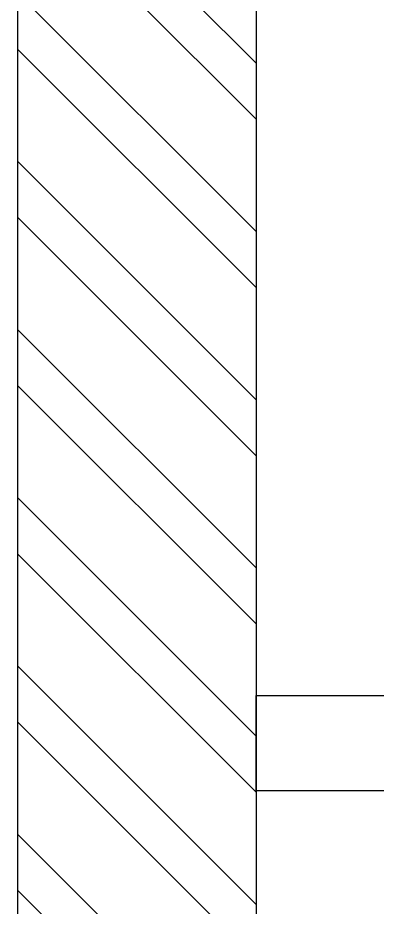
# Model space of a CAD drawing. Header units: feet. Extents: x 9895686 to 9903211, y -6853034 to -6842446.
# Drawn here: x 9895686 to 9896063, y -6845333 to -6844399 of the extents above; entities that cross this region are included whole.
import ezdxf

# ---------------------------------------------------------------- set-up
doc = ezdxf.new("R2010")
doc.units = ezdxf.units.FT
doc.header["$LTSCALE"] = 33
doc.header["$MEASUREMENT"] = 0
doc.layers.add('A-WALL', color=1, linetype='Continuous')
for name, color, linetype, lineweight in [('A-WALL HATCH', 251, 'Continuous', 5), ('LENS-PARTITION', 21, 'Continuous', 25), ('LENS_DIMENSION', 193, 'Continuous', 0)]:
    doc.layers.add(name, color=color, linetype=linetype, lineweight=lineweight)

# ---------------------------------------------------------------- blocks, each defined once
blk = doc.blocks.new('A$Ca0fa8df8')
at = {"layer": 'A-WALL HATCH'}
h = blk.add_hatch(dxfattribs=at)
h.set_pattern_fill('ANSI32', color=256, scale=333)
h.set_pattern_definition([(45, (-4295573.609453732, 5466910.072039519), (-88.29995930067012, 88.29995930067012), []), (45, (-4295514.742814297, 5466910.072039519), (-88.29995930067012, 88.29995930067012), [])])
h.paths.add_polyline_path([(-9500, 7525), (-1015, 7525), (-1014.999999996274, 4529.999999999069), (-1265, 4530.000000000931), (-1265, 7275), (-9500, 7275)])
at = {"layer": 'A-WALL'}
blk.add_lwpolyline([(-9500, 7525), (-1015, 7525), (-1014.999999996274, 4529.999999999069), (-1265, 4530.000000000931), (-1265, 7275), (-9500, 7275)], close=True, dxfattribs=at)

msp = doc.modelspace()

# ---------------------------------------------------------------- linework, layer by layer
at = {"layer": 'LENS-PARTITION'}
msp.add_lwpolyline([(9895935.897204151, -6845210.843166571), (9895935.897204151, -6845110.843166573), (9897210.897204159, -6845110.843166573), (9897210.897204159, -6845210.843166571)], close=True, dxfattribs=at)

# ---------------------------------------------------------------- block references
at = {"layer": 'LENS_DIMENSION', "rotation": 90}
msp.add_blockref('A$Ca0fa8df8', (9903210.897204151, -6842445.843248531), dxfattribs=at)

doc.saveas('drawing.dxf')
